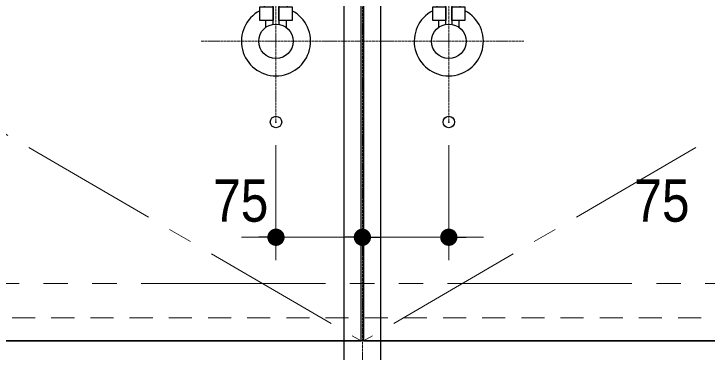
# Model space of a CAD drawing. Units: millimetres, scale not verified. Extents: x -6062 to 6062, y -3045 to 3045.
# Drawn here: x -5170 to -4568, y -1940 to -1646 of the extents above; entities that cross this region are included whole.
import ezdxf
from ezdxf.enums import TextEntityAlignment as Align

# ---------------------------------------------------------------- set-up
doc = ezdxf.new("R2010")
doc.units = ezdxf.units.MM
doc.header["$LTSCALE"] = 20
doc.header["$PDMODE"] = 32
doc.header["$PDSIZE"] = 10
for name, pattern in [('USER1', [2.91, 1.76, -0.4, 0.35, -0.4]), ('USER3', [1.7, 1, -0.7]), ('USER4', [9.172222, 5.997222, -1.058333, 1.058333, -1.058333]), ('USER5', [13.3, 8, -1.06, 1.06, -1.06, 1.06, -1.06])]:
    doc.linetypes.add(name, pattern=pattern)
for name, color, linetype, lineweight in [('0-1_4給排水', 7, 'Continuous', 30), ('0-3_0', 7, 'Continuous', 25), ('0-5_2寸法-2', 7, 'Continuous', 15), ('0-6_5ボウル・キャビネット', 7, 'Continuous', 15)]:
    doc.layers.add(name, color=color, linetype=linetype, lineweight=lineweight)
doc.layers.add('0-4_Defpoints', color=7, linetype='Continuous')
doc.styles.add('ＭＳ Ｐゴシック', font='')
doc.styles.get('ＭＳ Ｐゴシック').set_extended_font_data('MS PGothic')

# ---------------------------------------------------------------- blocks, each defined once
blk = doc.blocks.new('_Dot')
at = {"layer": '0-3_0'}
blk.add_line((-10, 0), (-20, 0), dxfattribs=at)
for points in [[(0, 0), (-6.37, 7.71), (-5.36, 8.44)], [(0, 0), (-5.36, 8.44), (-4.26, 9.05)], [(0, 0), (-4.26, 9.05), (-3.09, 9.51)], [(0, 0), (-3.09, 9.51), (-1.87, 9.82)], [(0, 0), (-1.87, 9.82), (-0.63, 9.98)], [(0, 0), (-0.63, 9.98), (0.63, 9.98)], [(0, 0), (0.63, 9.98), (1.87, 9.82)], [(0, 0), (1.87, 9.82), (3.09, 9.51)], [(0, 0), (3.09, 9.51), (4.26, 9.05)], [(0, 0), (4.26, 9.05), (5.36, 8.44)], [(0, 0), (5.36, 8.44), (6.37, 7.71)], [(0, 0), (-10, 0), (-9.92, 1.25)], [(0, 0), (-9.92, -1.25), (-10, 0)], [(0, 0), (-9.92, 1.25), (-9.69, 2.49)], [(0, 0), (-9.69, -2.49), (-9.92, -1.25)], [(0, 0), (-9.69, 2.49), (-9.3, 3.68)], [(0, 0), (-9.3, -3.68), (-9.69, -2.49)], [(0, 0), (-9.3, 3.68), (-8.76, 4.82)], [(0, 0), (-8.76, -4.82), (-9.3, -3.68)], [(0, 0), (-8.76, 4.82), (-8.09, 5.88)], [(0, 0), (-8.09, -5.88), (-8.76, -4.82)], [(0, 0), (-8.09, 5.88), (-7.29, 6.85)], [(0, 0), (-7.29, -6.85), (-8.09, -5.88)], [(0, 0), (-7.29, 6.85), (-6.37, 7.71)], [(0, 0), (-6.37, -7.71), (-7.29, -6.85)], [(0, 0), (-5.36, -8.44), (-6.37, -7.71)], [(0, 0), (-4.26, -9.05), (-5.36, -8.44)], [(0, 0), (-3.09, -9.51), (-4.26, -9.05)], [(0, 0), (-1.87, -9.82), (-3.09, -9.51)], [(0, 0), (-0.63, -9.98), (-1.87, -9.82)], [(0, 0), (0.63, -9.98), (-0.63, -9.98)], [(0, 0), (6.37, 7.71), (7.29, 6.85)], [(0, 0), (7.29, 6.85), (8.09, 5.88)], [(0, 0), (8.09, 5.88), (8.76, 4.82)], [(0, 0), (8.76, 4.82), (9.3, 3.68)], [(0, 0), (9.3, 3.68), (9.69, 2.49)], [(0, 0), (9.69, 2.49), (9.92, 1.25)], [(0, 0), (9.92, 1.25), (10, 0)], [(0, 0), (1.87, -9.82), (0.63, -9.98)], [(0, 0), (3.09, -9.51), (1.87, -9.82)], [(0, 0), (4.26, -9.05), (3.09, -9.51)], [(0, 0), (5.36, -8.44), (4.26, -9.05)], [(0, 0), (6.37, -7.71), (5.36, -8.44)], [(0, 0), (7.29, -6.85), (6.37, -7.71)], [(0, 0), (8.09, -5.88), (7.29, -6.85)], [(0, 0), (8.76, -4.82), (8.09, -5.88)], [(0, 0), (9.3, -3.68), (8.76, -4.82)], [(0, 0), (9.69, -2.49), (9.3, -3.68)], [(0, 0), (9.92, -1.25), (9.69, -2.49)], [(0, 0), (10, 0), (9.92, -1.25)]]:
    blk.add_solid(points, dxfattribs=at)
blk = doc.blocks.new('止水栓_正面_W75')
at = {"layer": '0-1_4給排水', "linetype": 'USER1', "lineweight": 15}
for p, q in [((-1500, -1400), (-1500, 1400)), ((1500, -1400), (1500, 1400)), ((-2800, 0), (2800, 0))]:
    blk.add_line(p, q, dxfattribs=at)
at = {"layer": '0-1_4給排水'}
for p, q in [((-1700, 600), (-1700, 1200)), ((-1300, 600), (-1300, 1200)), ((1300, 600), (1300, 1200)), ((1700, 600), (1700, 1200))]:
    blk.add_line(p, q, dxfattribs=at)
for points in [[(-1550, 295.8), (-1550, 660), (-1450, 660), (-1450, 295.8)], [(1450, 295.8), (1450, 660), (1550, 660), (1550, 295.8)], [(-1550, 360), (-1680, 360), (-1680, 240)], [(-1320, 240), (-1320, 360), (-1450, 360)], [(1450, 360), (1320, 360), (1320, 240)], [(1680, 240), (1680, 360), (1550, 360)]]:
    blk.add_lwpolyline(points, dxfattribs=at)
for points in [[(-1550, 360), (-1780, 360), (-1780, 600), (-1550, 600)], [(-1220, 360), (-1450, 360), (-1450, 600), (-1220, 600)], [(1450, 360), (1220, 360), (1220, 600), (1450, 600)], [(1780, 360), (1550, 360), (1550, 600), (1780, 600)]]:
    blk.add_lwpolyline(points, close=True, dxfattribs=at)
for centre in [(-1500, 0), (1500, 0)]:
    blk.add_circle(centre, 300, dxfattribs=at)
for centre in [(-1500, 0), (1500, 0)]:
    blk.add_arc(centre, 600, 117.81814, 62.18186, dxfattribs=at)
blk = doc.blocks.new('グループ-17')
at = {"layer": '0-1_4給排水'}
blk.add_blockref('止水栓_正面_W75', (-61600, -33400), dxfattribs=at)
blk = doc.blocks.new('グループ-36')
at = {"layer": '0-1_4給排水', "linetype": 'USER1', "lineweight": 15}
blk.add_line((-61600, -41500), (-61600, -20200), dxfattribs=at)
at = {"layer": '0-1_4給排水'}
blk.add_lwpolyline([(-61920, -32494.7), (-61920, -40120), (-61280, -40120), (-61280, -30620)], dxfattribs=at)

msp = doc.modelspace()

# ---------------------------------------------------------------- linework, layer by layer
at = {"layer": '0-4_Defpoints'}
for p in [(-4942.5, -1740), (-4792.5, -1740), (-4942.5, -1840), (-4867.5, -1840), (-4792.5, -1840)]:
    msp.add_point(p, dxfattribs=at)
at = {"layer": '0-5_2寸法-2'}
for p, q in [((-4942.5, -1760), (-4942.5, -1860)), ((-4792.5, -1760), (-4792.5, -1860)), ((-4867.5, -1820), (-4867.3, -1820)), ((-4867.5, -1820), (-4867.3, -1820)), ((-4957.51, -1840), (-4972.51, -1840)), ((-4867.5, -1840), (-4942.5, -1840)), ((-4882.51, -1840), (-4897.51, -1840)), ((-4867.5, -1840), (-4792.5, -1840)), ((-4852.49, -1840), (-4837.49, -1840)), ((-4777.49, -1840), (-4762.49, -1840))]:
    msp.add_line(p, q, dxfattribs=at)
at = {"layer": '0-6_5ボウル・キャビネット', "linetype": 'USER5'}
msp.add_line((-4367.5, -1880), (-5367.5, -1880), dxfattribs=at)
at = {"layer": '0-6_5ボウル・キャビネット', "linetype": 'USER3'}
msp.add_line((-4437.5, -1910), (-5297.5, -1910), dxfattribs=at)
at = {"layer": '0-6_5ボウル・キャビネット', "lineweight": 30}
for points in [[(-5317.5, -1330), (-4417.5, -1330), (-4417.5, -1930), (-5317.5, -1930)], [(-5315.5, -1410), (-5315.5, -1930), (-4868.5, -1930), (-4868.5, -1410)], [(-4419.5, -1410), (-4866.5, -1410), (-4866.5, -1930), (-4419.5, -1930)]]:
    msp.add_lwpolyline(points, close=True, dxfattribs=at)
at = {"layer": '0-6_5ボウル・キャビネット', "linetype": 'USER4'}
for points in [[(-4868.5, -1410), (-5315.5, -1670), (-4868.5, -1930)], [(-4866.5, -1410), (-4419.5, -1670), (-4866.5, -1930)]]:
    msp.add_lwpolyline(points, dxfattribs=at)

# ---------------------------------------------------------------- block references
at = {"layer": '0-1_4給排水', "xscale": 0.05, "yscale": 0.05}
for name in ['グループ-36', 'グループ-17']:
    msp.add_blockref(name, (-1787.5, 0), dxfattribs=at)
at = {"layer": '0-5_2寸法-2', "xscale": 0.7503418, "yscale": 0.7503418}
for p in [(-4942.5, -1840), (-4867.5, -1840)]:
    msp.add_blockref('_Dot', p, dxfattribs=at)
at = {"layer": '0-5_2寸法-2', "xscale": 0.7503418, "yscale": 0.7503418, "rotation": 180}
for p in [(-4867.5, -1840), (-4792.5, -1840)]:
    msp.add_blockref('_Dot', p, dxfattribs=at)

# ---------------------------------------------------------------- texts
at = {"layer": '0-5_2寸法-2', "style": 'ＭＳ Ｐゴシック', "width": 0.9}
for p in [(-4997.09, -1837.52), (-4631.52, -1837.52)]:
    msp.add_text('75', height=36.66, dxfattribs=at).set_placement(p, align=Align.BOTTOM_LEFT)

doc.saveas('drawing.dxf')
